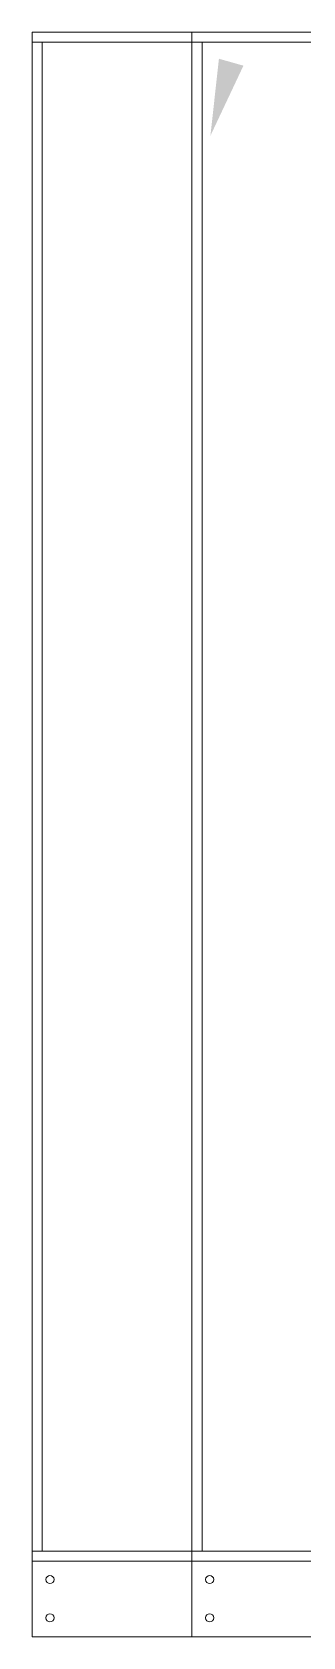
# Model space of a CAD drawing. Header units: millimetres. Extents: x -662372 to 32037, y -140374 to 23117.
# Drawn here: x -655572 to -655040, y -134648 to -131499 of the extents above; entities that cross this region are included whole.
import ezdxf

# ---------------------------------------------------------------- set-up
doc = ezdxf.new("R2010")
doc.units = ezdxf.units.MM
doc.layers.add('냉각탑_dim', color=1, linetype='Continuous')

# ---------------------------------------------------------------- blocks, each defined once
blk = doc.blocks.new('1')
at = {"lineweight": 20}
for p, q in [((12222.5, 12904.6), (11522.5, 12904.6)), ((11522.5, 9904.6), (11522.5, 12904.6)), ((12222.5, 12884.6), (11522.5, 12884.6)), ((11542.5, 9924.6), (11542.5, 12884.6)), ((12222.5, 9924.6), (11522.5, 9924.6)), ((12222.5, 9904.6), (11522.5, 9904.6))]:
    blk.add_line(p, q, dxfattribs=at)
at = {"color": 0, "lineweight": 20}
for p, q in [((11522.5, 9756.3), (11522.5, 9904.6)), ((18822.5, 9756.3), (11522.5, 9756.3))]:
    blk.add_line(p, q, dxfattribs=at)
at = {"lineweight": 20}
for centre in [(11557.5, 9868.8), (11557.5, 9793.8)]:
    blk.add_circle(centre, 8, dxfattribs=at)
at = {"layer": '냉각탑_dim', "lineweight": -3}
blk.add_solid([(11937.3, 12838.8), (11872.5, 12701.3), (11889.2, 12852.4)], dxfattribs=at)

msp = doc.modelspace()

# ---------------------------------------------------------------- block references
at = {"lineweight": 5}
for p in [(-667094.5, -144403.9), (-666780.9, -144403.9)]:
    msp.add_blockref('1', p, dxfattribs=at)

doc.saveas('drawing.dxf')
